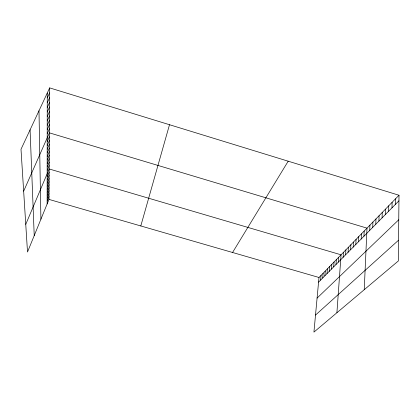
<?xml version="1.0" encoding="UTF-8"?>
<svg xmlns="http://www.w3.org/2000/svg" width="420" height="420" viewBox="0 0 420 420"><rect width="100%" height="100%" fill="white"/><g stroke="black" fill="none" stroke-linecap="round" stroke-linejoin="round"><path stroke-width="0.63" d="M47.155 203.91L47.255 93.056M49.665 87.89L21 149.289L27.51 252.021L48.998 199.411L49.665 87.89L399 195.248L398.333 260.962L313.929 332.11L319 277.483L399 195.248M395.435 204.346L395.514 198.833M392.002 207.827L392.102 202.346M388.631 211.239L388.747 205.784M385.329 214.583L385.466 209.165M382.084 217.865L382.242 212.478M378.903 221.083L379.076 215.728M375.784 224.243L375.974 218.92M372.724 227.341L372.929 222.049M369.716 230.386L369.941 225.12M364.229 289.706L367.001 228.139L49.397 132.862L23.657 191.179M363.956 236.219L364.203 231.016M361.19 239.017L361.452 233.846M358.475 241.768L358.754 236.623M355.808 244.466L356.097 239.353M353.183 247.123L353.483 242.041M350.6 249.737L350.915 244.676M348.065 252.304L348.39 247.275M345.571 254.83L345.907 249.827M343.119 257.313L343.46 252.341M336.913 312.732L341.056 254.809L49.177 168.966L25.757 224.359M338.331 262.159L338.693 257.245M335.99 264.526L336.362 259.634M333.69 266.852L334.073 261.991M331.427 269.147L331.821 264.306M329.201 271.399L329.6 266.59M327.007 273.619L327.416 268.837M324.849 275.809L325.264 271.047M322.723 277.961L323.143 273.226M320.628 280.077L321.058 275.368M140.8 225.955L169.507 124.724M47.161 201.107L49.014 196.581M47.166 195.358L49.046 190.79M47.161 198.256L49.03 193.709M47.166 192.412L49.066 187.824M47.171 189.42L49.082 184.81M47.177 183.283L49.119 178.631M47.171 186.375L49.103 181.745M47.177 180.138L49.14 175.466M47.182 176.935L49.161 172.242M47.192 167.008L49.219 162.246M47.187 170.373L49.198 165.632M47.192 163.579L49.24 158.797M47.198 160.094L49.261 155.29M47.198 156.544L49.282 151.715M47.203 152.927L49.303 148.082M47.208 149.252L49.329 144.38M47.208 145.504L49.35 140.611M47.213 141.687L49.371 136.768M47.218 133.718L49.418 128.756M47.224 129.554L49.445 124.567M47.229 125.307L49.471 120.299M47.229 120.976L49.497 115.946M47.234 116.561L49.523 111.505M47.24 112.051L49.55 106.974M47.245 107.447L49.581 102.354M47.245 102.753L49.607 97.634M47.25 97.955L49.639 92.815M232.559 252.488L288.194 161.196M318.565 282.167L398.942 200.797M317.084 298.095L398.748 219.781M315.509 315.063L398.543 240.219M48.998 199.411L319 277.483M30.077 129.848L34.225 235.578M38.992 110.749L40.903 219.23"/></g></svg>
